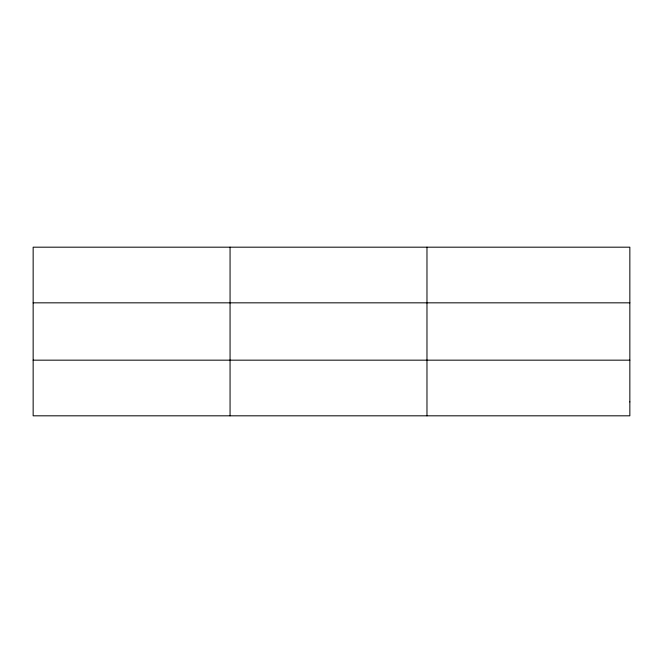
<?xml version="1.0" encoding="UTF-8"?>
<svg xmlns="http://www.w3.org/2000/svg" width="663" height="663" viewBox="0 0 663 663"><rect width="100%" height="100%" fill="white"/><g stroke="black" fill="none" stroke-linecap="round" stroke-linejoin="round"><path stroke-width="0.99" d="M33.15 302.834L629.85 302.834M33.15 360.166L629.85 360.166M426.972 247.183L426.972 415.817M230.061 247.183L230.061 415.817M629.85 401.911L629.85 415.817L33.15 415.817L33.15 247.183L629.85 247.183L629.85 401.911"/></g></svg>
